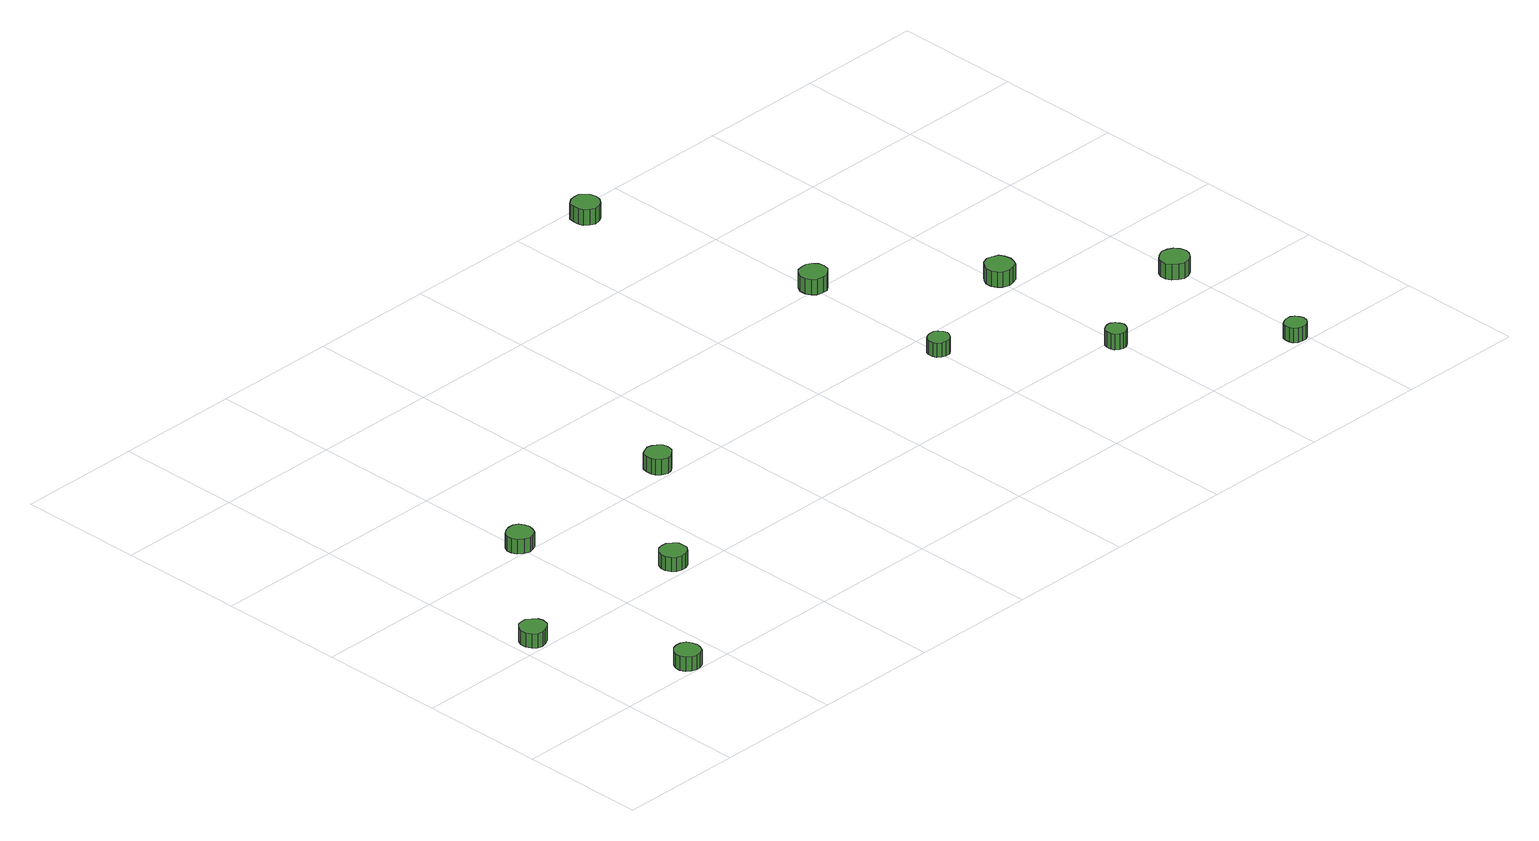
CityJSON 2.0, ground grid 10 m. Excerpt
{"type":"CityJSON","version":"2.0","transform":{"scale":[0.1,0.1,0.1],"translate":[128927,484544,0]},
"CityObjects":{
"tree1":{"type":"SolitaryVegetationObject","attributes":{"function":"something"},"geometry":[{"type":"MultiSurface","lod":"1","boundaries":[[[0,1,2,3,4,5,6,7,8,9,10,11,12,13,14]],[[15,16,17,18,19,20,21,22,23,24,25,26,27,28,29]],[[0,29,28,1]],[[1,28,27,2]],[[2,27,26,3]],[[3,26,25,4]],[[4,25,24,5]],[[5,24,23,6]],[[6,23,22,7]],[[7,22,21,8]],[[8,21,20,9]],[[9,20,19,10]],[[10,19,18,11]],[[11,18,17,12]],[[12,17,16,13]],[[13,16,15,14]],[[14,15,29,0]]]}]},
"tree2":{"type":"SolitaryVegetationObject","attributes":{"function":"something"},"geometry":[{"type":"MultiSurface","lod":"1","boundaries":[[[30,31,32,33,34,35,36,37,38,39,40,41,42,43,44]],[[45,46,47,48,49,50,51,52,53,54,55,56,57,58,59]],[[30,59,58,31]],[[31,58,57,32]],[[32,57,56,33]],[[33,56,55,34]],[[34,55,54,35]],[[35,54,53,36]],[[36,53,52,37]],[[37,52,51,38]],[[38,51,50,39]],[[39,50,49,40]],[[40,49,48,41]],[[41,48,47,42]],[[42,47,46,43]],[[43,46,45,44]],[[44,45,59,30]]]}]},
"tree3":{"type":"SolitaryVegetationObject","attributes":{"function":"something"},"geometry":[{"type":"MultiSurface","lod":"1","boundaries":[[[60,61,62,63,64,65,66,67,68,69,70,71,72,73,74]],[[75,76,77,78,79,80,81,82,83,84,85,86,87,88,89]],[[60,89,88,61]],[[61,88,87,62]],[[62,87,86,63]],[[63,86,85,64]],[[64,85,84,65]],[[65,84,83,66]],[[66,83,82,67]],[[67,82,81,68]],[[68,81,80,69]],[[69,80,79,70]],[[70,79,78,71]],[[71,78,77,72]],[[72,77,76,73]],[[73,76,75,74]],[[74,75,89,60]]]}]},
"tree4":{"type":"SolitaryVegetationObject","attributes":{"function":"something"},"geometry":[{"type":"MultiSurface","lod":"1","boundaries":[[[90,91,92,93,94,95,96,97,98,99,100,101,102,103,104]],[[105,106,107,108,109,110,111,112,113,114,115,116,117,118,119]],[[90,119,118,91]],[[91,118,117,92]],[[92,117,116,93]],[[93,116,115,94]],[[94,115,114,95]],[[95,114,113,96]],[[96,113,112,97]],[[97,112,111,98]],[[98,111,110,99]],[[99,110,109,100]],[[100,109,108,101]],[[101,108,107,102]],[[102,107,106,103]],[[103,106,105,104]],[[104,105,119,90]]]}]},
"tree5":{"type":"SolitaryVegetationObject","attributes":{"function":"something"},"geometry":[{"type":"MultiSurface","lod":"1","boundaries":[[[120,121,122,123,124,125,126,127,128,129,130,131,132,133,134]],[[135,136,137,138,139,140,141,142,143,144,145,146,147,148,149]],[[120,149,148,121]],[[121,148,147,122]],[[122,147,146,123]],[[123,146,145,124]],[[124,145,144,125]],[[125,144,143,126]],[[126,143,142,127]],[[127,142,141,128]],[[128,141,140,129]],[[129,140,139,130]],[[130,139,138,131]],[[131,138,137,132]],[[132,137,136,133]],[[133,136,135,134]],[[134,135,149,120]]]}]},
"tree6":{"type":"SolitaryVegetationObject","attributes":{"function":"something"},"geometry":[{"type":"MultiSurface","lod":"1","boundaries":[[[150,151,152,153,154,155,156,157,158,159,160,161,162,163,164]],[[165,166,167,168,169,170,171,172,173,174,175,176,177,178,179]],[[150,179,178,151]],[[151,178,177,152]],[[152,177,176,153]],[[153,176,175,154]],[[154,175,174,155]],[[155,174,173,156]],[[156,173,172,157]],[[157,172,171,158]],[[158,171,170,159]],[[159,170,169,160]],[[160,169,168,161]],[[161,168,167,162]],[[162,167,166,163]],[[163,166,165,164]],[[164,165,179,150]]]}]},
"tree7":{"type":"SolitaryVegetationObject","attributes":{"function":"something"},"geometry":[{"type":"MultiSurface","lod":"1","boundaries":[[[180,181,182,183,184,185,186,187,188,189,190,191,192,193,194]],[[195,196,197,198,199,200,201,202,203,204,205,206,207,208,209]],[[180,209,208,181]],[[181,208,207,182]],[[182,207,206,183]],[[183,206,205,184]],[[184,205,204,185]],[[185,204,203,186]],[[186,203,202,187]],[[187,202,201,188]],[[188,201,200,189]],[[189,200,199,190]],[[190,199,198,191]],[[191,198,197,192]],[[192,197,196,193]],[[193,196,195,194]],[[194,195,209,180]]]}]},
"tree8":{"type":"SolitaryVegetationObject","attributes":{"function":"something"},"geometry":[{"type":"MultiSurface","lod":"1","boundaries":[[[210,211,212,213,214,215,216,217,218,219,220,221,222,223,224]],[[225,226,227,228,229,230,231,232,233,234,235,236,237,238,239]],[[210,239,238,211]],[[211,238,237,212]],[[212,237,236,213]],[[213,236,235,214]],[[214,235,234,215]],[[215,234,233,216]],[[216,233,232,217]],[[217,232,231,218]],[[218,231,230,219]],[[219,230,229,220]],[[220,229,228,221]],[[221,228,227,222]],[[222,227,226,223]],[[223,226,225,224]],[[224,225,239,210]]]}]},
"tree9":{"type":"SolitaryVegetationObject","attributes":{"function":"something"},"geometry":[{"type":"MultiSurface","lod":"1","boundaries":[[[240,241,242,243,244,245,246,247,248,249,250,251,252,253,254]],[[255,256,257,258,259,260,261,262,263,264,265,266,267,268,269]],[[240,269,268,241]],[[241,268,267,242]],[[242,267,266,243]],[[243,266,265,244]],[[244,265,264,245]],[[245,264,263,246]],[[246,263,262,247]],[[247,262,261,248]],[[248,261,260,249]],[[249,260,259,250]],[[250,259,258,251]],[[251,258,257,252]],[[252,257,256,253]],[[253,256,255,254]],[[254,255,269,240]]]}]},
"tree10":{"type":"SolitaryVegetationObject","attributes":{"function":"something"},"geometry":[{"type":"MultiSurface","lod":"1","boundaries":[[[270,271,272,273,274,275,276,277,278,279,280,281,282,283,284]],[[285,286,287,288,289,290,291,292,293,294,295,296,297,298,299]],[[270,299,298,271]],[[271,298,297,272]],[[272,297,296,273]],[[273,296,295,274]],[[274,295,294,275]],[[275,294,293,276]],[[276,293,292,277]],[[277,292,291,278]],[[278,291,290,279]],[[279,290,289,280]],[[280,289,288,281]],[[281,288,287,282]],[[282,287,286,283]],[[283,286,285,284]],[[284,285,299,270]]]}]},
"tree11":{"type":"SolitaryVegetationObject","attributes":{"function":"something"},"geometry":[{"type":"MultiSurface","lod":"1","boundaries":[[[300,301,302,303,304,305,306,307,308,309,310,311,312,313,314]],[[315,316,317,318,319,320,321,322,323,324,325,326,327,328,329]],[[300,329,328,301]],[[301,328,327,302]],[[302,327,326,303]],[[303,326,325,304]],[[304,325,324,305]],[[305,324,323,306]],[[306,323,322,307]],[[307,322,321,308]],[[308,321,320,309]],[[309,320,319,310]],[[310,319,318,311]],[[311,318,317,312]],[[312,317,316,313]],[[313,316,315,314]],[[314,315,329,300]]]}]},
"tree12":{"type":"SolitaryVegetationObject","attributes":{"function":"something"},"geometry":[{"type":"MultiSurface","lod":"1","boundaries":[[[330,331,332,333,334,335,336,337,338,339,340,341,342,343,344]],[[345,346,347,348,349,350,351,352,353,354,355,356,357,358,359]],[[330,359,358,331]],[[331,358,357,332]],[[332,357,356,333]],[[333,356,355,334]],[[334,355,354,335]],[[335,354,353,336]],[[336,353,352,337]],[[337,352,351,338]],[[338,351,350,339]],[[339,350,349,340]],[[340,349,348,341]],[[341,348,347,342]],[[342,347,346,343]],[[343,346,345,344]],[[344,345,359,330]]]}]}
},
"vertices":[
[28,113,17],[27,117,17],[24,120,17],[20,123,17],[16,123,17],[12,122,17],[9,119,17],[7,115,17],[7,110,17],[9,106,17],[12,103,17],[16,102,17],[20,103,17],[24,105,17],[27,108,17],[27,108,5],[24,105,5],[20,103,5],[16,102,5],[12,103,5],[9,106,5],[7,110,5],[7,115,5],[9,119,5],[12,122,5],[16,123,5],[20,123,5],[24,120,5],[27,117,5],[28,113,5],
[81,11,17],[80,15,17],[78,19,17],[74,21,17],[70,21,17],[66,20,17],[63,17,17],[61,13,17],[61,9,17],[63,5,17],[66,2,17],[70,1,17],[74,1,17],[78,3,17],[80,7,17],[80,7,5],[78,3,5],[74,1,5],[70,1,5],[66,2,5],[63,5,5],[61,9,5],[61,13,5],[63,17,5],[66,20,5],[70,21,5],[74,21,5],[78,19,5],[80,15,5],[81,11,5],
[113,209,17],[112,213,17],[110,217,17],[106,219,17],[102,219,17],[98,218,17],[94,215,17],[92,211,17],[92,207,17],[94,203,17],[98,200,17],[102,198,17],[106,199,17],[110,201,17],[112,205,17],[112,205,5],[110,201,5],[106,199,5],[102,198,5],[98,200,5],[94,203,5],[92,207,5],[92,211,5],[94,215,5],[98,218,5],[102,219,5],[106,219,5],[110,217,5],[112,213,5],[113,209,5],
[170,112,18],[170,116,18],[167,119,18],[163,122,18],[159,122,18],[155,121,18],[152,118,18],[150,114,18],[150,110,18],[152,106,18],[155,103,18],[159,102,18],[163,102,18],[167,104,18],[170,108,18],[170,108,6],[167,104,6],[163,102,6],[159,102,6],[155,103,6],[152,106,6],[150,110,6],[150,114,6],[152,118,6],[155,121,6],[159,122,6],[163,122,6],[167,119,6],[170,116,6],[170,112,6],
[259,213,18],[258,217,18],[255,220,18],[252,222,18],[248,223,18],[243,221,18],[240,219,18],[239,215,18],[239,210,18],[240,207,18],[243,204,18],[248,202,18],[252,203,18],[255,205,18],[258,208,18],[258,208,5],[255,205,5],[252,203,5],[248,202,5],[243,204,5],[240,207,5],[239,210,5],[239,215,5],[240,219,5],[243,221,5],[248,223,5],[252,222,5],[255,220,5],[258,217,5],[259,213,5],
[510,178,18],[509,181,18],[507,184,18],[504,186,18],[500,186,18],[497,185,18],[494,183,18],[493,180,18],[493,176,18],[494,173,18],[497,171,18],[500,170,18],[504,170,18],[507,172,18],[509,175,18],[509,175,6],[507,172,6],[504,170,6],[500,170,6],[497,171,6],[494,173,6],[493,176,6],[493,180,6],[494,183,6],[497,185,6],[500,186,6],[504,186,6],[507,184,6],[509,181,6],[510,178,6],
[513,304,19],[512,308,19],[509,312,19],[505,314,19],[501,314,19],[496,313,19],[493,310,19],[491,306,19],[491,301,19],[493,297,19],[496,294,19],[501,293,19],[505,293,19],[509,296,19],[512,299,19],[512,299,6],[509,296,6],[505,293,6],[501,293,6],[496,294,6],[493,297,6],[491,301,6],[491,306,6],[493,310,6],[496,313,6],[501,314,6],[505,314,6],[509,312,6],[512,308,6],[513,304,6],
[466,485,20],[465,490,20],[462,493,20],[459,496,20],[454,496,20],[450,495,20],[446,492,20],[445,488,20],[445,483,20],[446,479,20],[450,476,20],[454,474,20],[459,475,20],[462,477,20],[465,481,20],[465,481,7],[462,477,7],[459,475,7],[454,474,7],[450,476,7],[446,479,7],[445,483,7],[445,488,7],[446,492,7],[450,495,7],[454,496,7],[459,496,7],[462,493,7],[465,490,7],[466,485,7],
[605,94,19],[604,97,19],[602,100,19],[599,102,19],[596,102,19],[593,101,19],[590,99,19],[589,96,19],[589,92,19],[590,89,19],[593,87,19],[596,86,19],[599,86,19],[602,88,19],[604,91,19],[604,91,6],[602,88,6],[599,86,6],[596,86,6],[593,87,6],[590,89,6],[589,92,6],[589,96,6],[590,99,6],[593,101,6],[596,102,6],[599,102,6],[602,100,6],[604,97,6],[605,94,6],
[614,216,18],[613,221,18],[611,225,18],[606,227,18],[602,228,18],[597,226,18],[594,223,18],[592,219,18],[592,214,18],[594,210,18],[597,207,18],[602,205,18],[606,206,18],[611,208,18],[613,212,18],[613,212,5],[611,208,5],[606,206,5],[602,205,5],[597,207,5],[594,210,5],[592,214,5],[592,219,5],[594,223,5],[597,226,5],[602,228,5],[606,227,5],[611,225,5],[613,221,5],[614,216,5],
[702,9,18],[701,12,18],[699,15,18],[696,17,18],[692,17,18],[689,16,18],[686,14,18],[685,11,18],[685,7,18],[686,4,18],[689,2,18],[692,1,18],[696,1,18],[699,3,18],[701,5,18],[701,5,6],[699,3,6],[696,1,6],[692,1,6],[689,2,6],[686,4,6],[685,7,6],[685,11,6],[686,14,6],[689,16,6],[692,17,6],[696,17,6],[699,15,6],[701,12,6],[702,9,6],
[709,133,18],[708,138,18],[705,142,18],[701,144,18],[696,145,18],[692,143,18],[688,140,18],[686,136,18],[686,131,18],[688,127,18],[692,124,18],[696,122,18],[701,123,18],[705,125,18],[708,129,18],[708,129,5],[705,125,5],[701,123,5],[696,122,5],[692,124,5],[688,127,5],[686,131,5],[686,136,5],[688,140,5],[692,143,5],[696,145,5],[701,144,5],[705,142,5],[708,138,5],[709,133,5]
]}
